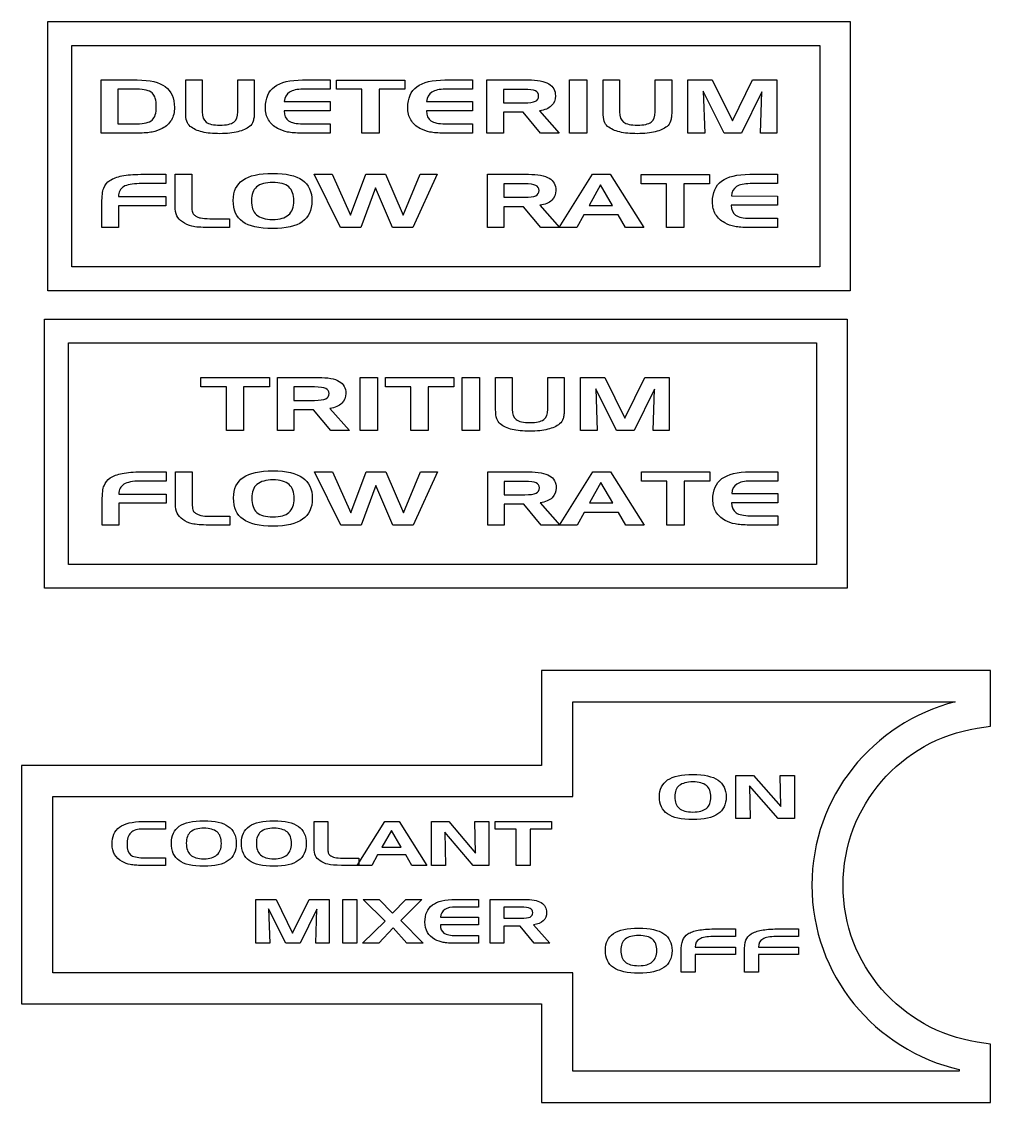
# Model space of a CAD drawing. Extents: x 17 to 557, y 291 to 716.
# Drawn here: x 16.8 to 189.9, y 406.6 to 599.6 of the extents above; entities that cross this region are included whole.
import ezdxf

# ---------------------------------------------------------------- set-up
doc = ezdxf.new("R2010")
doc.units = 0
doc.layers.add('Layer_1', color=7, linetype='CONTINUOUS')

msp = doc.modelspace()

# ---------------------------------------------------------------- linework, layer by layer
at = {"layer": 'Layer_1', "color": 7}
for points in [[(21.455008, 599.626412), (164.83124, 599.626412), (164.83124, 551.545785), (21.455008, 551.545785), (21.455008, 599.626412)], [(25.772244, 595.370676), (159.371196, 595.370676), (159.371196, 555.80152), (25.772244, 555.80152), (25.772244, 595.370676)], [(31.002999, 589.211268), (37.464965, 589.211268)], [(37.550598, 579.712636), (31.002999, 579.712636), (31.002999, 589.211268)], [(46.113855, 583.4673), (46.113855, 589.211268), (49.058298, 589.211268)], [(49.058298, 589.211268), (49.058298, 583.519996)], [(55.408282, 583.519996), (55.408282, 589.211268), (58.365899, 589.211268), (58.365899, 583.4673)], [(67.001614, 589.211228), (71.935368, 589.211228), (71.935368, 587.551276), (67.067486, 587.551316)], [(77.573943, 587.53814), (73.022242, 587.53814), (73.022242, 589.191508), (85.234768, 589.191508), (85.234768, 587.53814), (80.643544, 587.53814), (80.643544, 579.712636), (77.573943, 579.712636), (77.573943, 587.53814)], [(92.427904, 589.211228), (97.361656, 589.211228), (97.361656, 587.551276), (92.493776, 587.551316)], [(99.930632, 589.211268), (107.242336, 589.211268)], [(109.310688, 583.678084), (112.828216, 579.712636), (109.481952, 579.712636), (106.392592, 583.434364), (102.888248, 583.434364), (102.888248, 579.712636), (99.930632, 579.712636), (99.930632, 589.211268)], [(117.781728, 579.712636), (114.685784, 579.712636), (114.685784, 589.211268), (117.781728, 589.211268), (117.781728, 579.712636)], [(120.680032, 583.4673), (120.680032, 589.211268), (123.624504, 589.211268)], [(123.624504, 589.211268), (123.624504, 583.519996)], [(129.974488, 583.519996), (129.974488, 589.211268), (132.932104, 589.211268), (132.932104, 583.4673)], [(135.817272, 589.211268), (140.177944, 589.211268), (143.781096, 581.925916), (147.35132, 589.211268), (151.68564, 589.211268), (151.68564, 579.712636), (148.800488, 579.712636), (149.044208, 587.10998), (145.414704, 579.712636), (142.279232, 579.712636), (138.557512, 587.18902), (138.84076, 579.712636), (135.817272, 579.712636), (135.817272, 589.211268)], [(37.399094, 587.551316), (33.960616, 587.551316), (33.960616, 581.372596), (37.405681, 581.372596)], [(37.399094, 587.551316), (37.399094, 587.551316)], [(106.530928, 587.505204), (102.888248, 587.505204), (102.888248, 585.120668), (106.530928, 585.120668)], [(106.530928, 587.505204), (106.530928, 587.505204)], [(63.721229, 585.351212), (71.935368, 585.338012), (71.935368, 583.691228), (63.708054, 583.691228)], [(89.14752, 585.351212), (97.361656, 585.338012), (97.361656, 583.691228), (89.134344, 583.691228)], [(67.067486, 581.372564), (71.935368, 581.372564), (71.935368, 579.712604), (66.92257, 579.712604)], [(92.493776, 581.372564), (97.361656, 581.372564), (97.361656, 579.712604), (92.348856, 579.712604)], [(38.07098, 572.348236), (42.57657, 572.348236), (42.57657, 570.688284), (37.827256, 570.688284)], [(44.236526, 566.696492), (44.236526, 572.348236), (47.207317, 572.348236), (47.207317, 566.762364)], [(69.076561, 572.348236), (72.264727, 572.348236), (75.531939, 565.049708), (78.278769, 572.348236), (81.776528, 572.348236), (84.93176, 565.049708), (87.968424, 572.348236), (91.031432, 572.348236), (86.657584, 562.849612), (83.02808, 562.849612), (80.024352, 569.930764), (77.389507, 562.849612), (73.786352, 562.849612), (69.076561, 572.348236)], [(100.00968, 572.348236), (107.321384, 572.348236)], [(109.389736, 566.81506), (112.907264, 562.849612), (109.561008, 562.849612), (106.471648, 566.571332), (102.967296, 566.571332), (102.967296, 562.849612), (100.00968, 562.849612), (100.00968, 572.348236)], [(118.776384, 572.348236), (121.931616, 572.348236), (127.932488, 562.849612), (124.645512, 562.849612), (123.347848, 565.102404), (117.208648, 565.102404), (115.957096, 562.849612), (112.808456, 562.849612), (118.776384, 572.348236)], [(132.009912, 570.675108), (127.458208, 570.675108), (127.458208, 572.328476), (139.670736, 572.328476), (139.670736, 570.675108), (135.079512, 570.675108), (135.079512, 562.849612), (132.009912, 562.849612), (132.009912, 570.675108)], [(146.863872, 572.348212), (151.797624, 572.348212), (151.797624, 570.68826), (146.929744, 570.688284)], [(61.646286, 570.90566), (61.646286, 570.90566)], [(106.609976, 570.642172), (102.967296, 570.642172), (102.967296, 568.257636), (106.609976, 568.257636)], [(106.609976, 570.642172), (106.609976, 570.642172)], [(120.232144, 570.444564), (118.17696, 566.801884), (122.379544, 566.801884), (120.232144, 570.444564)], [(34.105533, 568.376204), (42.57657, 568.376204), (42.57657, 566.736012), (34.105533, 566.736012), (34.105533, 562.849612), (31.147916, 562.849612), (31.147916, 567.210284)], [(54.604654, 567.691148), (54.604654, 567.691148)], [(143.583488, 568.488188), (151.797624, 568.474988), (151.797624, 566.828204), (143.570312, 566.828204)], [(50.428419, 564.423932), (53.913006, 564.423932), (53.913006, 562.849612), (50.158347, 562.849612)], [(146.929744, 564.50954), (151.797624, 564.50954), (151.797624, 562.849588), (146.784824, 562.849588)], [(20.88357, 546.48354), (164.259802, 546.48354), (164.259802, 498.402913), (20.88357, 498.402913), (20.88357, 546.48354)], [(25.200806, 542.227804), (158.799758, 542.227804), (158.799758, 502.658648), (25.200806, 502.658648), (25.200806, 542.227804)], [(53.39427, 534.395268), (48.84257, 534.395268), (48.84257, 536.048636), (61.055092, 536.048636), (61.055092, 534.395268), (56.463869, 534.395268), (56.463869, 526.569772), (53.39427, 526.569772), (53.39427, 534.395268)], [(62.497671, 536.068396), (69.809376, 536.068396)], [(71.877732, 530.535212), (75.395254, 526.569772), (72.048997, 526.569772), (68.959637, 530.291492), (65.455289, 530.291492), (65.455289, 526.569772), (62.497671, 526.569772), (62.497671, 536.068396)], [(80.348768, 526.569772), (77.252821, 526.569772), (77.252821, 536.068396), (80.348768, 536.068396), (80.348768, 526.569772)], [(86.356224, 534.395268), (81.80452, 534.395268), (81.80452, 536.048636), (94.017048, 536.048636), (94.017048, 534.395268), (89.425824, 534.395268), (89.425824, 526.569772), (86.356224, 526.569772), (86.356224, 534.395268)], [(98.58192, 526.569772), (95.485976, 526.569772), (95.485976, 536.068396), (98.58192, 536.068396), (98.58192, 526.569772)], [(101.480232, 530.324428), (101.480232, 536.068396), (104.424696, 536.068396)], [(104.424696, 536.068396), (104.424696, 530.377124)], [(110.77468, 530.377124), (110.77468, 536.068396), (113.732296, 536.068396), (113.732296, 530.324428)], [(116.617456, 536.068396), (120.978128, 536.068396), (124.581288, 528.783044), (128.151504, 536.068396), (132.485832, 536.068396), (132.485832, 526.569772), (129.600672, 526.569772), (129.8444, 533.967108), (126.214896, 526.569772), (123.079424, 526.569772), (119.357696, 534.046148), (119.640944, 526.569772), (116.617456, 526.569772), (116.617456, 536.068396)], [(69.097966, 534.362332), (65.455289, 534.362332), (65.455289, 531.977796), (69.097966, 531.977796)], [(69.097966, 534.362332), (69.097966, 534.362332)], [(38.131911, 519.205364), (42.637502, 519.205364), (42.637502, 517.545412), (37.888188, 517.545412)], [(44.297457, 513.55362), (44.297457, 519.205364), (47.268249, 519.205364), (47.268249, 513.619492)], [(61.707218, 517.762788), (61.707218, 517.762788)], [(69.137492, 519.205364), (72.325658, 519.205364), (75.59287, 511.906836), (78.3397, 519.205364), (81.837464, 519.205364), (84.992696, 511.906836), (88.029352, 519.205364), (91.092368, 519.205364), (86.71852, 509.70674), (83.089016, 509.70674), (80.085288, 516.787892), (77.450438, 509.70674), (73.847283, 509.70674), (69.137492, 519.205364)], [(100.070608, 519.205364), (107.382312, 519.205364)], [(109.450672, 513.672188), (112.968192, 509.70674), (109.621936, 509.70674), (106.532576, 513.42846), (103.028224, 513.42846), (103.028224, 509.70674), (100.070608, 509.70674), (100.070608, 519.205364)], [(106.670904, 517.4993), (103.028224, 517.4993), (103.028224, 515.114764), (106.670904, 515.114764)], [(106.670904, 517.4993), (106.670904, 517.4993)], [(118.83732, 519.205364), (121.992552, 519.205364), (127.993416, 509.70674), (124.70644, 509.70674), (123.408776, 511.959532), (117.269584, 511.959532), (116.018032, 509.70674), (112.869384, 509.70674), (118.83732, 519.205364)], [(132.07084, 517.532236), (127.519144, 517.532236), (127.519144, 519.185604), (139.731664, 519.185604), (139.731664, 517.532236), (135.14044, 517.532236), (135.14044, 509.70674), (132.07084, 509.70674), (132.07084, 517.532236)], [(146.924808, 519.20534), (151.85856, 519.20534), (151.85856, 517.545388), (146.990672, 517.545412)], [(120.293072, 517.301692), (118.237888, 513.659012), (122.440472, 513.659012), (120.293072, 517.301692)], [(34.166464, 515.233332), (42.637502, 515.233332), (42.637502, 513.59314), (34.166464, 513.59314), (34.166464, 509.70674), (31.208847, 509.70674), (31.208847, 514.067412)], [(54.665586, 514.548276), (54.665586, 514.548276)], [(143.644416, 515.345316), (151.85856, 515.332116), (151.85856, 513.68534), (143.631248, 513.68534)], [(50.48935, 511.28106), (53.973938, 511.28106), (53.973938, 509.70674), (50.219278, 509.70674)], [(146.990672, 511.366668), (151.85856, 511.366668), (151.85856, 509.706716), (146.84576, 509.706716)], [(109.686184, 483.695732), (109.686184, 480.913508), (109.686184, 466.7757), (19.583397, 466.7757), (16.801173, 466.7757), (16.801173, 463.993476), (16.801173, 426.959004), (16.801173, 424.17678), (19.583397, 424.17678), (109.686184, 424.17678), (109.686184, 409.358868), (109.686184, 406.576652), (112.468408, 406.576652), (187.073184, 406.576652), (189.855408, 406.576652), (189.855408, 409.358868), (189.855408, 414.572964), (189.855408, 416.963612), (187.505976, 417.334572)], [(187.505976, 473.411812), (189.855408, 473.782772), (189.855408, 476.15282), (189.855408, 480.913508), (189.855408, 483.695732), (187.073184, 483.695732), (112.468408, 483.695732), (109.686184, 483.695732), (109.686184, 483.695732)], [(184.29096, 412.42962), (184.29096, 412.141092), (115.250632, 412.141092), (115.250632, 426.959004), (115.250632, 429.741228), (112.468408, 429.741228), (22.365621, 429.741228), (22.365621, 461.211252), (112.468408, 461.211252), (115.250632, 461.211252), (115.250632, 463.993476), (115.250632, 478.131284), (115.250632, 478.131284)], [(115.250632, 478.131284), (183.54904, 478.131284)], [(136.708466, 463.819333), (136.708466, 463.819333)], [(144.364194, 464.993115), (147.544787, 464.993115), (152.427265, 459.440428), (152.310089, 464.993115), (154.882462, 464.993115), (154.882462, 457.264367), (151.969712, 457.264367), (146.824966, 463.106487), (146.936567, 457.264367), (144.364194, 457.264367), (144.364194, 464.993115)], [(130.743465, 461.203779), (130.743465, 461.203779)], [(38.432445, 456.739172), (42.499645, 456.739172), (42.499645, 455.392492), (38.486746, 455.392508)], [(69.036903, 452.0801), (69.036903, 456.739188), (71.485912, 456.739188), (71.485912, 452.134404)], [(81.656624, 456.739188), (84.25768, 456.739188), (89.204568, 448.908884), (86.494912, 448.908884), (85.425168, 450.765996), (80.364248, 450.765996), (79.332511, 448.908884), (76.736889, 448.908884), (81.656624, 456.739188)], [(90.035384, 456.739188), (93.130584, 456.739188), (97.881984, 451.113532), (97.767952, 456.739188), (100.271264, 456.739188), (100.271264, 448.908884), (97.436712, 448.908884), (92.430088, 454.827772), (92.538696, 448.908884), (90.035384, 448.908884), (90.035384, 456.739188)], [(105.142128, 455.359924), (101.38988, 455.359924), (101.38988, 456.7229), (111.457416, 456.7229), (111.457416, 455.359924), (107.672592, 455.359924), (107.672592, 448.908884), (105.142128, 448.908884), (105.142128, 455.359924)], [(49.352523, 455.54998), (49.352523, 455.54998)], [(61.863643, 455.54998), (61.863643, 455.54998)], [(82.856696, 455.169868), (81.16248, 452.166988), (84.626928, 452.166988), (82.856696, 455.169868)], [(43.547668, 452.90006), (43.547668, 452.90006)], [(56.058788, 452.90006), (56.058788, 452.90006)], [(38.486746, 450.277284), (42.499645, 450.277284), (42.499645, 448.908884), (38.367282, 448.908884)], [(74.141266, 450.206692), (77.013828, 450.206692), (77.013828, 448.908884), (73.91863, 448.908884)], [(58.648981, 442.837948), (62.243755, 442.837948), (65.214061, 436.832172), (68.157214, 442.837948), (71.730269, 442.837948), (71.730269, 435.007636), (69.351853, 435.007636), (69.552769, 441.105724), (66.560743, 435.007636), (63.975981, 435.007636), (60.907933, 441.170884), (61.14143, 435.007636), (58.648981, 435.007636), (58.648981, 442.837948)], [(76.709738, 435.007636), (74.157556, 435.007636), (74.157556, 442.837948), (76.709738, 442.837948), (76.709738, 435.007636)], [(81.754368, 438.922788), (77.801202, 442.837948), (80.690056, 442.837948), (83.068472, 440.356356), (85.463176, 442.837948), (88.276008, 442.837948), (84.534616, 439.036828), (88.542088, 435.007636), (85.62608, 435.007636), (83.17164, 437.73358), (80.592312, 435.007636), (77.670878, 435.007636), (81.754368, 438.922788)], [(94.319792, 442.837908), (98.386992, 442.837908), (98.386992, 441.4695), (94.374088, 441.46954)], [(100.50476, 442.837948), (106.532248, 442.837948)], [(108.237328, 438.276604), (111.13704, 435.007636), (108.378512, 435.007636), (105.83176, 438.075684), (102.942904, 438.075684), (102.942904, 435.007636), (100.50476, 435.007636), (100.50476, 442.837948)], [(105.945792, 441.431532), (102.942904, 441.431532), (102.942904, 439.465812), (105.945792, 439.465812)], [(105.945792, 441.431532), (105.945792, 441.431532)], [(91.61556, 439.655868), (98.386992, 439.644988), (98.386992, 438.287444), (91.604704, 438.287444)], [(94.374088, 436.37602), (98.386992, 436.37602), (98.386992, 435.00762), (94.254624, 435.00762)], [(127.043936, 436.377478), (127.043936, 436.377478)], [(140.486113, 437.55126), (144.302818, 437.55126), (144.302818, 436.200603), (140.279653, 436.200603)], [(151.779986, 437.55126), (155.5967, 437.55126), (155.5967, 436.200603), (151.573527, 436.200603)], [(121.078943, 433.761924), (121.078943, 433.761924)], [(137.12696, 434.319339), (144.302818, 434.319339), (144.302818, 432.984763), (137.12696, 432.984763), (137.12696, 429.822513), (134.621554, 429.822513), (134.621554, 433.370666)], [(148.420842, 434.319339), (155.5967, 434.319339), (155.5967, 432.984763), (148.420842, 432.984763), (148.420842, 429.822513), (145.915428, 429.822513), (145.915428, 433.370666)]]:
    msp.add_lwpolyline(points, dxfattribs=at)
for points in [[(37.464965, 589.211268), (39.713358, 589.21126), (41.382094, 588.81054), (42.471177, 588.009116)], [(61.978935, 587.995908), (63.061415, 588.806108), (64.73564, 589.21122), (67.001614, 589.211228)], [(87.405224, 587.995908), (88.487704, 588.806108), (90.161928, 589.21122), (92.427904, 589.211228)], [(107.242336, 589.211268), (108.933016, 589.21126), (110.174688, 588.97742), (110.967352, 588.50974)], [(40.126162, 586.879428), (39.621139, 587.327348), (38.712117, 587.551308), (37.399094, 587.551316)], [(40.863919, 584.461956), (40.863908, 585.6125), (40.617989, 586.418324), (40.126162, 586.879428)], [(42.471177, 588.009116), (43.560233, 587.207676), (44.104768, 585.968204), (44.104782, 584.290692)], [(60.35521, 584.290652), (60.355209, 585.950596), (60.89645, 587.185684), (61.978935, 587.995908)], [(64.653306, 587.011172), (64.10657, 586.651068), (63.795878, 586.097748), (63.721229, 585.351212)], [(67.067486, 587.551316), (66.004758, 587.551308), (65.200032, 587.37126), (64.653306, 587.011172)], [(85.781496, 584.290652), (85.781496, 585.950596), (86.322736, 587.185684), (87.405224, 587.995908)], [(90.079592, 587.011172), (89.532856, 586.651068), (89.222168, 586.097748), (89.14752, 585.351212)], [(92.493776, 587.551316), (91.431048, 587.551308), (90.62632, 587.37126), (90.079592, 587.011172)], [(108.592696, 587.241716), (108.20624, 587.417372), (107.518984, 587.505196), (106.530928, 587.505204)], [(109.159184, 586.326108), (109.159176, 586.75646), (108.970344, 587.06166), (108.592696, 587.241716)], [(110.967352, 588.50974), (111.759984, 588.042044), (112.156312, 587.322956), (112.156328, 586.35246)], [(106.530928, 585.120668), (107.497024, 585.12066), (108.182088, 585.210684), (108.586104, 585.39074)], [(108.586104, 585.39074), (108.968152, 585.59274), (109.159176, 585.904524), (109.159184, 586.326108)], [(112.156328, 586.35246), (112.156312, 585.641044), (111.912592, 585.052596), (111.425152, 584.587108)], [(40.126162, 582.051068), (40.617989, 582.490204), (40.863908, 583.293836), (40.863919, 584.461956)], [(44.104782, 584.290692), (44.104768, 583.434356), (43.920329, 582.68782), (43.551464, 582.051068)], [(46.304882, 581.833692), (46.17753, 582.2377), (46.113854, 582.782236), (46.113855, 583.4673)], [(49.058298, 583.519996), (49.058294, 582.6461), (49.29543, 582.0335), (49.769707, 581.682188)], [(54.696874, 581.669012), (55.171135, 582.01154), (55.408272, 582.628532), (55.408282, 583.519996)], [(58.365899, 583.4673), (58.365886, 583.133548), (58.348323, 582.834932), (58.313203, 582.571452)], [(60.911822, 582.060908), (60.540746, 582.691076), (60.355209, 583.434316), (60.35521, 584.290652)], [(63.708054, 583.691228), (63.70805, 582.85686), (63.969339, 582.26402), (64.491922, 581.912708)], [(86.338112, 582.060908), (85.967032, 582.691076), (85.781496, 583.434316), (85.781496, 584.290652)], [(89.134344, 583.691228), (89.134336, 582.85686), (89.395624, 582.26402), (89.918208, 581.912708)], [(111.425152, 584.587108), (110.942088, 584.11722), (110.237264, 583.81422), (109.310688, 583.678084)], [(120.871064, 581.833692), (120.743712, 582.2377), (120.680032, 582.782236), (120.680032, 583.4673)], [(123.624504, 583.519996), (123.624496, 582.6461), (123.861632, 582.0335), (124.335912, 581.682188)], [(129.26308, 581.669012), (129.737344, 582.01154), (129.97448, 582.628532), (129.974488, 583.519996)], [(132.932104, 583.4673), (132.932088, 583.133548), (132.914504, 582.834932), (132.879384, 582.571452)], [(37.405681, 581.372596), (38.718704, 581.372596), (39.62553, 581.598748), (40.126162, 582.051068)], [(43.551464, 582.051068), (43.173789, 581.409916), (42.633646, 580.9093), (41.931033, 580.549204)], [(46.910897, 580.918084), (46.643019, 581.150828), (46.441014, 581.456028), (46.304882, 581.833692)], [(49.769707, 581.682188), (50.248366, 581.322092), (51.067363, 581.142044), (52.226703, 581.142044)], [(52.226703, 581.142044), (53.386027, 581.142044), (54.209417, 581.3177), (54.696874, 581.669012)], [(58.168286, 581.860044), (58.036531, 581.447244), (57.823548, 581.13326), (57.529336, 580.918084)], [(58.313203, 582.571452), (58.278059, 582.312356), (58.229753, 582.07522), (58.168286, 581.860044)], [(62.535546, 580.549164), (61.824136, 580.926828), (61.282894, 581.43074), (60.911822, 582.060908)], [(64.491922, 581.912708), (65.005712, 581.552612), (65.864232, 581.372564), (67.067486, 581.372564)], [(87.961832, 580.549164), (87.250424, 580.926828), (86.709184, 581.43074), (86.338112, 582.060908)], [(89.918208, 581.912708), (90.432, 581.552612), (91.29052, 581.372564), (92.493776, 581.372564)], [(121.47708, 580.918084), (121.2092, 581.150828), (121.007192, 581.456028), (120.871064, 581.833692)], [(124.335912, 581.682188), (124.814568, 581.322092), (125.633568, 581.142044), (126.792904, 581.142044)], [(126.792904, 581.142044), (127.952232, 581.142044), (128.775624, 581.3177), (129.26308, 581.669012)], [(132.734464, 581.860044), (132.602712, 581.447244), (132.389728, 581.13326), (132.09552, 580.918084)], [(132.879384, 582.571452), (132.844264, 582.312356), (132.795936, 582.07522), (132.734464, 581.860044)], [(40.126162, 579.903668), (39.498179, 579.776316), (38.639658, 579.712636), (37.550598, 579.712636)], [(41.931033, 580.549204), (41.355746, 580.246196), (40.754122, 580.03102), (40.126162, 579.903668)], [(49.068179, 579.916844), (48.214046, 580.123236), (47.494953, 580.45698), (46.910897, 580.918084)], [(52.226704, 579.607244), (50.975145, 579.607244), (49.922304, 579.710444), (49.068179, 579.916844)], [(55.434631, 579.943188), (54.565122, 579.719228), (53.495814, 579.607244), (52.226704, 579.607244)], [(57.529336, 580.918084), (56.997962, 580.483332), (56.299729, 580.158372), (55.434631, 579.943188)], [(64.31407, 579.903628), (63.703659, 580.022196), (63.110818, 580.237372), (62.535546, 580.549164)], [(65.43388, 579.752124), (65.029865, 579.782844), (64.656594, 579.833364), (64.31407, 579.903628)], [(66.92257, 579.712604), (66.334114, 579.712604), (65.837884, 579.725804), (65.43388, 579.752124)], [(89.74036, 579.903628), (89.129944, 580.022196), (88.537104, 580.237372), (87.961832, 580.549164)], [(90.860168, 579.752124), (90.456152, 579.782844), (90.08288, 579.833364), (89.74036, 579.903628)], [(92.348856, 579.712604), (91.7604, 579.712604), (91.264168, 579.725804), (90.860168, 579.752124)], [(123.63436, 579.916844), (122.780224, 580.123236), (122.061136, 580.45698), (121.47708, 580.918084)], [(126.79288, 579.607244), (125.541328, 579.607244), (124.488488, 579.710444), (123.63436, 579.916844)], [(130.000808, 579.943188), (129.131304, 579.719228), (128.061992, 579.607244), (126.79288, 579.607244)], [(132.09552, 580.918084), (131.564144, 580.483332), (130.865912, 580.158372), (130.000808, 579.943188)], [(32.577321, 571.267948), (32.849586, 571.439204), (33.170158, 571.5973), (33.539041, 571.74222)], [(33.539041, 571.74222), (33.899133, 571.878348), (34.294359, 571.990332), (34.724722, 572.078164)], [(34.724722, 572.078164), (35.642522, 572.258204), (36.75794, 572.348228), (38.07098, 572.348236)], [(56.330479, 571.33382), (57.485418, 572.12866), (59.257352, 572.526084), (61.646286, 572.526092)], [(61.646286, 572.526092), (64.030814, 572.526084), (65.798356, 572.119876), (66.948918, 571.307476)], [(107.321384, 572.348236), (109.012064, 572.348228), (110.253736, 572.114388), (111.0464, 571.646708)], [(111.0464, 571.646708), (111.83904, 571.17902), (112.23536, 570.459924), (112.235376, 569.489428)], [(141.841192, 571.132892), (142.923672, 571.9431), (144.597896, 572.348204), (146.863872, 572.348212)], [(31.147916, 567.210284), (31.147914, 568.457444), (31.255504, 569.3467), (31.470685, 569.878068)], [(31.470685, 569.878068), (31.668296, 570.444556), (32.037174, 570.907844), (32.577321, 571.267948)], [(35.021142, 570.134964), (34.410732, 569.766084), (34.105529, 569.179828), (34.105533, 568.376204)], [(37.827256, 570.688284), (36.558131, 570.688276), (35.622761, 570.503836), (35.021142, 570.134964)], [(54.604654, 567.691148), (54.604654, 569.320356), (55.179928, 570.53458), (56.330479, 571.33382)], [(58.774302, 570.10862), (58.155108, 569.559684), (57.845514, 568.749468), (57.845518, 567.677972)], [(61.646286, 570.90566), (60.390335, 570.905652), (59.433008, 570.639972), (58.774302, 570.10862)], [(64.518271, 570.095444), (63.890289, 570.63558), (62.932962, 570.905652), (61.646286, 570.90566)], [(65.447055, 567.598924), (65.447043, 568.723124), (65.137449, 569.555292), (64.518271, 570.095444)], [(66.948918, 571.307476), (68.090672, 570.499444), (68.661555, 569.263268), (68.66157, 567.598924)], [(108.671744, 570.378692), (108.285288, 570.55434), (107.598032, 570.642164), (106.609976, 570.642172)], [(109.238232, 569.463076), (109.238224, 569.893428), (109.049392, 570.198636), (108.671744, 570.378692)], [(140.217472, 567.427636), (140.217464, 569.08758), (140.758712, 570.322668), (141.841192, 571.132892)], [(144.515568, 570.14814), (143.968832, 569.788036), (143.658136, 569.234716), (143.583488, 568.488188)], [(146.929744, 570.688284), (145.867016, 570.688276), (145.062288, 570.508228), (144.515568, 570.14814)], [(56.304131, 563.877204), (55.171145, 564.68522), (54.604654, 565.956532), (54.604654, 567.691148)], [(57.845518, 567.677972), (57.845514, 566.509852), (58.150717, 565.655724), (58.761127, 565.11558)], [(64.491922, 565.102404), (65.128666, 565.642548), (65.447043, 566.474716), (65.447055, 567.598924)], [(68.66157, 567.598924), (68.661555, 565.925796), (68.086281, 564.68522), (66.935744, 563.877204)], [(106.609976, 568.257636), (107.57608, 568.257628), (108.261136, 568.347652), (108.665152, 568.527708)], [(108.665152, 568.527708), (109.0472, 568.729708), (109.238224, 569.0415), (109.238232, 569.463076)], [(111.504208, 567.724076), (111.021136, 567.254196), (110.316312, 566.951188), (109.389736, 566.81506)], [(112.235376, 569.489428), (112.23536, 568.778012), (111.99164, 568.189564), (111.504208, 567.724076)], [(44.54612, 564.944316), (44.339722, 565.357108), (44.236525, 565.941164), (44.236526, 566.696492)], [(47.207317, 566.762364), (47.207313, 566.187084), (47.246837, 565.791852), (47.325886, 565.576676)], [(140.77408, 565.197892), (140.403008, 565.82806), (140.217464, 566.571308), (140.217472, 567.427636)], [(143.570312, 566.828204), (143.570312, 565.993836), (143.8316, 565.400996), (144.354184, 565.049684)], [(45.534189, 563.850852), (45.073088, 564.162644), (44.743732, 564.527132), (44.54612, 564.944316)], [(47.233666, 563.080156), (46.592516, 563.225076), (46.026024, 563.481972), (45.534189, 563.850852)], [(47.325886, 565.576676), (47.409318, 565.352716), (47.521299, 565.181452), (47.661829, 565.062884)], [(47.661829, 565.062884), (47.806741, 564.944316), (47.973614, 564.845508), (48.16245, 564.76646)], [(48.16245, 564.76646), (48.342493, 564.68742), (48.531323, 564.619348), (48.728942, 564.56226)], [(48.728942, 564.56226), (49.181252, 564.470044), (49.747743, 564.423932), (50.428419, 564.423932)], [(61.646286, 562.651996), (59.209046, 562.651996), (57.42833, 563.060396), (56.304131, 563.877204)], [(58.761127, 565.11558), (59.362746, 564.566652), (60.324464, 564.292188), (61.646286, 564.292188)], [(61.646286, 564.292188), (62.30499, 564.292188), (62.86709, 564.360268), (63.332589, 564.496388)], [(66.935744, 563.877204), (65.785182, 563.060396), (64.022031, 562.651996), (61.646286, 562.651996)], [(63.332589, 564.496388), (63.793678, 564.62374), (64.180122, 564.825748), (64.491922, 565.102404)], [(142.397808, 563.686148), (141.686392, 564.063812), (141.145152, 564.567724), (140.77408, 565.197892)], [(144.354184, 565.049684), (144.867968, 564.689588), (145.726488, 564.50954), (146.929744, 564.50954)], [(50.158347, 562.849612), (48.836526, 562.849612), (47.861633, 562.926492), (47.233666, 563.080156)], [(144.176328, 563.040612), (143.56592, 563.15918), (142.97308, 563.374356), (142.397808, 563.686148)], [(145.296136, 562.889108), (144.89212, 562.919828), (144.518856, 562.970348), (144.176328, 563.040612)], [(146.784824, 562.849588), (146.196368, 562.849588), (145.700144, 562.862788), (145.296136, 562.889108)], [(69.809376, 536.068396), (71.500059, 536.068388), (72.74173, 535.834548), (73.534393, 535.366868)], [(73.534393, 535.366868), (74.32703, 534.899172), (74.723354, 534.180084), (74.723368, 533.209588)], [(71.159735, 534.098852), (70.773282, 534.2745), (70.086026, 534.362324), (69.097966, 534.362332)], [(71.153148, 532.247868), (71.535191, 532.449868), (71.726217, 532.76166), (71.726228, 533.183236)], [(71.726228, 533.183236), (71.726217, 533.613588), (71.537386, 533.918796), (71.159735, 534.098852)], [(74.723368, 533.209588), (74.723354, 532.498172), (74.479631, 531.909724), (73.992198, 531.444236)], [(69.097966, 531.977796), (70.064069, 531.977788), (70.749129, 532.067812), (71.153148, 532.247868)], [(73.992198, 531.444236), (73.50913, 530.974356), (72.804308, 530.671348), (71.877732, 530.535212)], [(101.671256, 528.69082), (101.543904, 529.094828), (101.480232, 529.639364), (101.480232, 530.324428)], [(104.424696, 530.377124), (104.424696, 529.503228), (104.661832, 528.890628), (105.136104, 528.539316)], [(110.063272, 528.52614), (110.537536, 528.868668), (110.774672, 529.485668), (110.77468, 530.377124)], [(113.679576, 529.42858), (113.644456, 529.169484), (113.596128, 528.932348), (113.534664, 528.717172)], [(113.732296, 530.324428), (113.732288, 529.990676), (113.714696, 529.69206), (113.679576, 529.42858)], [(102.277272, 527.775212), (102.009392, 528.007956), (101.807392, 528.313156), (101.671256, 528.69082)], [(104.434552, 526.773972), (103.580424, 526.980364), (102.861328, 527.314116), (102.277272, 527.775212)], [(105.136104, 528.539316), (105.614768, 528.17922), (106.43376, 527.999172), (107.593104, 527.999172)], [(107.593104, 527.999172), (108.752424, 527.999172), (109.575816, 528.174828), (110.063272, 528.52614)], [(112.895712, 527.775212), (112.364336, 527.34046), (111.666104, 527.0155), (110.801008, 526.800316)], [(113.534664, 528.717172), (113.402904, 528.304372), (113.18992, 527.990388), (112.895712, 527.775212)], [(107.59308, 526.464372), (106.34152, 526.464372), (105.28868, 526.567572), (104.434552, 526.773972)], [(110.801008, 526.800316), (109.931496, 526.576356), (108.862192, 526.464372), (107.59308, 526.464372)], [(56.391411, 518.190948), (57.54635, 518.985788), (59.318283, 519.383212), (61.707218, 519.38322)], [(61.707218, 519.38322), (64.091746, 519.383212), (65.859288, 518.977004), (67.00985, 518.164604)], [(31.531616, 516.735196), (31.729228, 517.301684), (32.098106, 517.764972), (32.638252, 518.125076)], [(32.638252, 518.125076), (32.910517, 518.29634), (33.23109, 518.454428), (33.599972, 518.599356)], [(33.599972, 518.599356), (33.960064, 518.735476), (34.35529, 518.84746), (34.785654, 518.935292)], [(34.785654, 518.935292), (35.703454, 519.115332), (36.818871, 519.205356), (38.131911, 519.205364)], [(37.888188, 517.545412), (36.619062, 517.545404), (35.683692, 517.360964), (35.082074, 516.992092)], [(54.665586, 514.548276), (54.665585, 516.177484), (55.240859, 517.391708), (56.391411, 518.190948)], [(61.707218, 517.762788), (60.451266, 517.76278), (59.493939, 517.4971), (58.835233, 516.965748)], [(64.579202, 516.952572), (63.95122, 517.492708), (62.993893, 517.76278), (61.707218, 517.762788)], [(67.00985, 518.164604), (68.151603, 517.356572), (68.722486, 516.120396), (68.722502, 514.456052)], [(108.732672, 517.23582), (108.346224, 517.411468), (107.658968, 517.499292), (106.670904, 517.4993)], [(107.382312, 519.205364), (109.073, 519.205356), (110.314672, 518.971516), (111.107328, 518.503836)], [(111.107328, 518.503836), (111.899968, 518.036148), (112.296296, 517.317052), (112.296304, 516.346556)], [(140.2784, 514.284764), (140.2784, 515.944716), (140.81964, 517.179796), (141.902128, 517.99002)], [(141.902128, 517.99002), (142.984608, 518.800228), (144.658832, 519.205332), (146.924808, 519.20534)], [(146.990672, 517.545412), (145.927944, 517.545404), (145.123224, 517.365356), (144.576496, 517.005268)], [(31.208847, 514.067412), (31.208846, 515.314572), (31.316435, 516.203828), (31.531616, 516.735196)], [(35.082074, 516.992092), (34.471663, 516.623212), (34.16646, 516.036956), (34.166464, 515.233332)], [(58.835233, 516.965748), (58.216039, 516.416812), (57.906445, 515.606596), (57.906449, 514.5351)], [(65.507986, 514.456052), (65.507975, 515.580252), (65.198381, 516.41242), (64.579202, 516.952572)], [(108.726088, 515.384836), (109.108128, 515.586836), (109.299152, 515.898628), (109.299168, 516.320212)], [(109.299168, 516.320212), (109.299152, 516.750564), (109.110328, 517.055764), (108.732672, 517.23582)], [(112.296304, 516.346556), (112.296296, 515.63514), (112.052568, 515.046692), (111.565136, 514.581212)], [(144.576496, 517.005268), (144.02976, 516.645164), (143.719072, 516.091852), (143.644416, 515.345316)], [(44.607052, 511.801444), (44.400654, 512.214236), (44.297456, 512.798292), (44.297457, 513.55362)], [(47.268249, 513.619492), (47.268245, 513.044212), (47.307769, 512.64898), (47.386817, 512.433804)], [(56.365062, 510.734332), (55.232077, 511.542348), (54.665585, 512.81366), (54.665586, 514.548276)], [(57.906449, 514.5351), (57.906445, 513.36698), (58.211648, 512.512852), (58.822058, 511.972708)], [(64.552854, 511.959532), (65.189598, 512.499676), (65.507975, 513.331844), (65.507986, 514.456052)], [(68.722502, 514.456052), (68.722486, 512.782924), (68.147212, 511.542348), (66.996675, 510.734332)], [(106.670904, 515.114764), (107.637008, 515.114764), (108.322064, 515.204788), (108.726088, 515.384836)], [(111.565136, 514.581212), (111.082072, 514.111324), (110.377248, 513.808316), (109.450672, 513.672188)], [(140.835008, 512.055028), (140.463936, 512.685188), (140.2784, 513.428436), (140.2784, 514.284764)], [(143.631248, 513.68534), (143.63124, 512.850964), (143.892528, 512.258124), (144.415112, 511.906812)], [(45.59512, 510.70798), (45.134019, 511.019772), (44.804664, 511.38426), (44.607052, 511.801444)], [(47.386817, 512.433804), (47.47025, 512.209844), (47.58223, 512.03858), (47.72276, 511.920012)], [(47.72276, 511.920012), (47.867672, 511.801444), (48.034546, 511.702636), (48.223381, 511.623588)], [(48.223381, 511.623588), (48.403424, 511.544548), (48.592254, 511.476476), (48.789874, 511.419388)], [(58.822058, 511.972708), (59.423677, 511.42378), (60.385396, 511.149316), (61.707218, 511.149316)], [(63.393521, 511.353516), (63.854609, 511.480868), (64.241054, 511.682876), (64.552854, 511.959532)], [(142.458736, 510.543276), (141.747328, 510.92094), (141.206088, 511.424852), (140.835008, 512.055028)], [(144.415112, 511.906812), (144.928904, 511.546716), (145.787424, 511.366668), (146.990672, 511.366668)], [(47.294597, 509.937292), (46.653447, 510.082204), (46.086955, 510.3391), (45.59512, 510.70798)], [(50.219278, 509.70674), (48.897458, 509.70674), (47.922565, 509.78362), (47.294597, 509.937292)], [(48.789874, 511.419388), (49.242183, 511.327172), (49.808675, 511.28106), (50.48935, 511.28106)], [(61.707218, 509.509124), (59.269978, 509.509124), (57.489261, 509.917524), (56.365062, 510.734332)], [(61.707218, 511.149316), (62.365922, 511.149316), (62.928022, 511.217396), (63.393521, 511.353516)], [(66.996675, 510.734332), (65.846114, 509.917524), (64.082962, 509.509124), (61.707218, 509.509124)], [(144.237256, 509.89774), (143.626848, 510.016308), (143.034008, 510.231492), (142.458736, 510.543276)], [(145.357072, 509.746236), (144.953056, 509.776956), (144.579784, 509.827476), (144.237256, 509.89774)], [(146.84576, 509.706716), (146.257304, 509.706716), (145.761072, 509.719916), (145.357072, 509.746236)], [(183.54904, 478.131284), (168.878304, 474.376148), (157.9732, 461.173628), (157.9732, 445.362892)], [(163.537648, 445.362892), (163.537648, 459.570276), (173.923992, 471.292612), (187.505976, 473.411812)], [(130.743465, 461.203779), (130.743465, 462.529416), (131.230779, 463.517394), (132.205424, 464.167711)], [(132.205424, 464.167711), (133.183774, 464.814445), (134.684783, 465.13782), (136.708466, 465.137827)], [(136.708466, 463.819333), (135.644546, 463.819325), (134.833589, 463.603146), (134.275594, 463.170803)], [(136.708466, 465.137827), (138.728411, 465.13782), (140.225698, 464.807302), (141.20035, 464.146275)], [(139.141338, 463.160085), (138.609366, 463.59957), (137.798409, 463.819325), (136.708466, 463.819333)], [(141.20035, 464.146275), (142.167534, 463.488807), (142.651134, 462.482961), (142.651142, 461.128745)], [(134.275594, 463.170803), (133.751074, 462.724152), (133.488814, 462.064904), (133.488814, 461.193061)], [(139.92811, 461.128745), (139.928102, 462.043468), (139.665842, 462.720576), (139.141338, 463.160085)], [(132.183099, 458.100489), (131.223343, 458.757949), (130.743465, 459.792382), (130.743465, 461.203779)], [(133.488814, 461.193061), (133.488814, 460.242593), (133.747352, 459.547616), (134.264435, 459.108123)], [(139.119013, 459.097405), (139.658406, 459.536898), (139.928102, 460.214014), (139.92811, 461.128745)], [(142.651142, 461.128745), (142.651134, 459.767362), (142.163812, 458.757949), (141.189184, 458.100489)], [(136.708466, 457.103582), (134.643863, 457.103582), (133.13541, 457.435879), (132.183099, 458.100489)], [(134.264435, 459.108123), (134.774066, 458.661471), (135.588746, 458.43815), (136.708466, 458.43815)], [(136.708466, 458.43815), (137.266453, 458.43815), (137.742609, 458.493504), (138.136941, 458.604306)], [(141.189184, 458.100489), (140.214539, 457.435879), (138.720967, 457.103582), (136.708466, 457.103582)], [(138.136941, 458.604306), (138.527527, 458.707927), (138.854884, 458.872288), (139.119013, 459.097405)], [(32.95883, 452.682836), (32.95883, 454.051236), (33.404103, 455.069388), (34.294653, 455.737308)], [(34.294653, 455.737308), (35.185198, 456.405212), (36.564461, 456.739164), (38.432445, 456.739172)], [(43.547668, 452.90006), (43.547668, 454.243116), (44.021902, 455.244076), (44.970374, 455.90294)], [(44.970374, 455.90294), (45.922461, 456.55818), (47.383176, 456.885796), (49.352523, 456.885804)], [(49.352523, 456.885804), (51.318238, 456.885796), (52.775334, 456.55094), (53.723814, 455.88122)], [(53.723814, 455.88122), (54.665032, 455.215116), (55.135646, 454.196052), (55.135658, 452.824036)], [(56.058788, 452.90006), (56.058787, 454.243116), (56.533022, 455.244076), (57.481494, 455.90294)], [(57.481494, 455.90294), (58.433581, 456.55818), (59.894296, 456.885796), (61.863643, 456.885804)], [(61.863643, 456.885804), (63.829358, 456.885796), (65.286453, 456.55094), (66.234933, 455.88122)], [(66.234933, 455.88122), (67.176152, 455.215116), (67.646766, 454.196052), (67.646778, 452.824036)], [(36.309247, 454.746316), (35.856729, 454.3119), (35.630472, 453.600548), (35.630475, 452.61226)], [(38.486746, 455.392508), (37.48035, 455.3925), (36.754517, 455.177108), (36.309247, 454.746316)], [(46.984968, 454.892932), (46.474528, 454.440412), (46.21931, 453.7725), (46.219314, 452.889196)], [(49.352523, 455.54998), (48.317166, 455.549972), (47.527981, 455.330956), (46.984968, 454.892932)], [(51.720079, 454.882068), (51.202394, 455.32734), (50.41321, 455.549972), (49.352523, 455.54998)], [(52.485734, 452.824036), (52.485724, 453.75078), (52.230506, 454.436788), (51.720079, 454.882068)], [(59.496088, 454.892932), (58.985648, 454.440412), (58.73043, 453.7725), (58.730434, 452.889196)], [(61.863643, 455.54998), (60.828285, 455.549972), (60.039101, 455.330956), (59.496088, 454.892932)], [(64.231199, 454.882068), (63.713514, 455.32734), (62.92433, 455.549972), (61.863643, 455.54998)], [(64.996854, 452.824036), (64.996844, 453.75078), (64.741626, 454.436788), (64.231199, 454.882068)], [(33.414965, 450.844724), (33.110874, 451.364204), (32.95883, 451.976908), (32.95883, 452.682836)], [(35.630475, 452.61226), (35.630472, 451.761532), (35.842249, 451.160588), (36.265806, 450.809444)], [(44.948653, 449.755988), (44.014662, 450.422084), (43.547668, 451.470108), (43.547668, 452.90006)], [(46.219314, 452.889196), (46.21931, 451.926244), (46.470908, 451.222132), (46.974107, 450.77686)], [(51.698358, 450.765996), (52.223266, 451.211268), (52.485724, 451.897284), (52.485734, 452.824036)], [(55.135658, 452.824036), (55.135646, 451.444772), (54.661412, 450.422084), (53.712953, 449.755988)], [(57.459773, 449.755988), (56.525782, 450.422084), (56.058787, 451.470108), (56.058788, 452.90006)], [(58.730434, 452.889196), (58.73043, 451.926244), (58.982028, 451.222132), (59.485227, 450.77686)], [(64.209478, 450.765996), (64.734386, 451.211268), (64.996844, 451.897284), (64.996854, 452.824036)], [(67.646778, 452.824036), (67.646766, 451.444772), (67.172531, 450.422084), (66.224073, 449.755988)], [(69.292122, 450.635676), (69.121975, 450.975964), (69.036902, 451.457436), (69.036903, 452.0801)], [(71.485912, 452.134404), (71.485908, 451.660164), (71.518488, 451.334356), (71.583655, 451.156972)], [(34.750787, 449.5985), (34.164326, 449.909828), (33.719053, 450.325236), (33.414965, 450.844724)], [(36.265806, 450.809444), (36.678494, 450.454668), (37.418807, 450.277284), (38.486746, 450.277284)], [(46.974107, 450.77686), (47.470059, 450.324348), (48.262864, 450.098084), (49.352523, 450.098092)], [(49.352523, 450.098092), (49.895534, 450.098084), (50.358909, 450.154172), (50.742648, 450.26642)], [(50.742648, 450.26642), (51.122752, 450.371404), (51.441322, 450.537932), (51.698358, 450.765996)], [(59.485227, 450.77686), (59.981179, 450.324348), (60.773983, 450.098084), (61.863643, 450.098092)], [(61.863643, 450.098092), (62.406654, 450.098084), (62.870028, 450.154172), (63.253768, 450.26642)], [(63.253768, 450.26642), (63.633872, 450.371404), (63.952442, 450.537932), (64.209478, 450.765996)], [(70.106648, 449.734268), (69.726534, 449.991292), (69.455026, 450.291764), (69.292122, 450.635676)], [(71.583655, 451.156972), (71.652431, 450.972348), (71.744746, 450.831156), (71.860594, 450.73342)], [(71.860594, 450.73342), (71.980054, 450.635676), (72.117618, 450.55422), (72.273287, 450.48906)], [(72.273287, 450.48906), (72.421707, 450.42386), (72.577372, 450.367788), (72.740282, 450.320724)], [(72.740282, 450.320724), (73.113149, 450.244724), (73.580143, 450.206692), (74.141266, 450.206692)], [(36.216934, 449.06634), (35.713734, 449.164084), (35.225019, 449.341468), (34.750787, 449.5985)], [(37.140063, 448.941444), (36.807009, 448.966804), (36.499299, 449.008404), (36.216934, 449.06634)], [(38.367282, 448.908884), (37.882182, 448.908884), (37.473109, 448.919764), (37.140063, 448.941444)], [(49.352523, 448.745972), (47.343355, 448.745972), (45.8754, 449.082644), (44.948653, 449.755988)], [(53.712953, 449.755988), (52.764473, 449.082644), (51.310998, 448.745972), (49.352523, 448.745972)], [(61.863643, 448.745972), (59.854475, 448.745972), (58.386519, 449.082644), (57.459773, 449.755988)], [(66.224073, 449.755988), (65.275593, 449.082644), (63.822118, 448.745972), (61.863643, 448.745972)], [(71.507633, 449.09894), (70.979093, 449.218396), (70.512098, 449.43018), (70.106648, 449.734268)], [(73.91863, 448.908884), (72.82897, 448.908884), (72.025305, 448.972244), (71.507633, 449.09894)], [(157.9732, 445.362892), (157.9732, 429.286604), (169.2454, 415.919036), (184.29096, 412.42962)], [(187.505976, 417.334572), (173.923992, 419.453772), (163.537648, 431.155492), (163.537648, 445.362892)], [(90.17928, 441.836036), (91.07164, 442.50394), (92.451808, 442.8379), (94.319792, 442.837908)], [(106.532248, 442.837948), (107.925984, 442.83794), (108.949576, 442.645164), (109.603016, 442.259636)], [(109.603016, 442.259636), (110.256432, 441.874084), (110.583152, 441.281292), (110.58316, 440.481252)], [(88.840744, 438.781564), (88.840744, 440.149964), (89.28692, 441.168124), (90.17928, 441.836036)], [(92.383936, 441.024268), (91.933224, 440.727412), (91.677104, 440.271276), (91.61556, 439.655868)], [(94.374088, 441.46954), (93.498016, 441.46954), (92.834632, 441.321108), (92.383936, 441.024268)], [(107.645432, 441.214324), (107.326856, 441.359124), (106.760312, 441.431524), (105.945792, 441.431532)], [(107.640008, 439.688444), (107.954944, 439.854964), (108.112424, 440.111996), (108.112432, 440.459532)], [(108.112432, 440.459532), (108.112424, 440.814292), (107.95676, 441.065892), (107.645432, 441.214324)], [(110.58316, 440.481252), (110.583152, 439.894788), (110.382232, 439.409692), (109.980408, 439.025964)], [(89.299592, 436.943452), (88.993696, 437.46294), (88.840744, 438.075644), (88.840744, 438.781564)], [(91.604704, 438.287444), (91.604696, 437.59962), (91.820096, 437.110908), (92.250896, 436.8213)], [(105.945792, 439.465812), (106.742208, 439.465804), (107.306944, 439.540052), (107.640008, 439.688444)], [(109.980408, 439.025964), (109.582184, 438.638612), (109.00116, 438.38882), (108.237328, 438.276604)], [(90.638128, 435.697228), (90.051672, 436.008556), (89.605496, 436.423964), (89.299592, 436.943452)], [(92.250896, 436.8213), (92.67444, 436.524444), (93.382176, 436.37602), (94.374088, 436.37602)], [(121.078943, 433.761924), (121.078943, 435.087562), (121.566257, 436.075539), (122.540893, 436.725856)], [(122.540893, 436.725856), (123.519252, 437.37259), (125.02026, 437.695965), (127.043936, 437.695973)], [(127.043936, 436.377478), (125.980016, 436.37747), (125.169058, 436.161291), (124.611063, 435.728948)], [(127.043936, 437.695973), (129.063881, 437.695965), (130.561176, 437.365447), (131.53582, 436.70442)], [(129.476808, 435.71823), (128.944844, 436.157716), (128.133887, 436.37747), (127.043936, 436.377478)], [(131.53582, 436.70442), (132.503003, 436.046953), (132.986603, 435.041107), (132.98662, 433.68689)], [(134.894972, 435.541356), (135.062365, 436.002285), (135.37485, 436.379258), (135.832403, 436.672258)], [(135.832403, 436.672258), (136.06304, 436.811608), (136.334606, 436.94024), (136.647083, 437.058161)], [(136.647083, 437.058161), (136.952123, 437.168925), (137.286917, 437.260039), (137.65148, 437.331506)], [(137.65148, 437.331506), (138.428954, 437.477998), (139.373829, 437.551252), (140.486113, 437.55126)], [(146.188846, 435.541356), (146.356247, 436.002285), (146.668724, 436.379258), (147.126285, 436.672258)], [(147.126285, 436.672258), (147.356922, 436.811608), (147.628479, 436.94024), (147.940964, 437.058161)], [(147.940964, 437.058161), (148.245997, 437.168925), (148.580798, 437.260039), (148.945362, 437.331506)], [(148.945362, 437.331506), (149.722836, 437.477998), (150.66771, 437.551252), (151.779986, 437.55126)], [(92.10428, 435.165068), (91.60108, 435.262812), (91.112368, 435.440196), (90.638128, 435.697228)], [(93.027408, 435.04018), (92.694352, 435.06554), (92.38664, 435.10714), (92.10428, 435.165068)], [(94.254624, 435.00762), (93.769528, 435.00762), (93.360456, 435.0185), (93.027408, 435.04018)], [(124.611063, 435.728948), (124.086544, 435.282297), (123.824284, 434.62305), (123.824292, 433.751206)], [(130.263588, 433.68689), (130.263579, 434.601614), (130.00132, 435.278722), (129.476808, 435.71823)], [(134.621554, 433.370666), (134.621546, 434.385434), (134.712691, 435.108998), (134.894972, 435.541356)], [(137.902581, 435.750384), (137.385498, 435.450233), (137.12696, 434.973215), (137.12696, 434.319339)], [(140.279653, 436.200603), (139.204567, 436.200596), (138.412212, 436.050528), (137.902581, 435.750384)], [(145.915428, 433.370666), (145.915428, 434.385434), (146.006572, 435.108998), (146.188846, 435.541356)], [(149.196463, 435.750384), (148.67938, 435.450233), (148.420842, 434.973215), (148.420842, 434.319339)], [(151.573527, 436.200603), (150.498448, 436.200596), (149.706094, 436.050528), (149.196463, 435.750384)], [(122.518576, 430.658635), (121.558821, 431.316094), (121.078943, 432.350527), (121.078943, 433.761924)], [(123.824292, 433.751206), (123.824284, 432.800738), (124.082822, 432.105761), (124.599905, 431.666268)], [(129.454491, 431.65555), (129.993875, 432.095043), (130.263579, 432.772159), (130.263588, 433.68689)], [(132.98662, 433.68689), (132.986603, 432.325508), (132.499289, 431.316094), (131.524661, 430.658635)], [(127.043936, 429.661727), (124.979341, 429.661727), (123.470887, 429.994024), (122.518576, 430.658635)], [(124.599905, 431.666268), (125.109544, 431.219617), (125.924215, 430.996295), (127.043936, 430.996295)], [(127.043936, 430.996295), (127.601931, 430.996295), (128.078086, 431.051649), (128.472411, 431.162451)], [(131.524661, 430.658635), (130.550017, 429.994024), (129.056445, 429.661727), (127.043936, 429.661727)], [(128.472411, 431.162451), (128.863005, 431.266072), (129.190362, 431.430433), (129.454491, 431.65555)]]:
    msp.add_open_spline(points, degree=3, dxfattribs=at)

doc.saveas('drawing.dxf')
